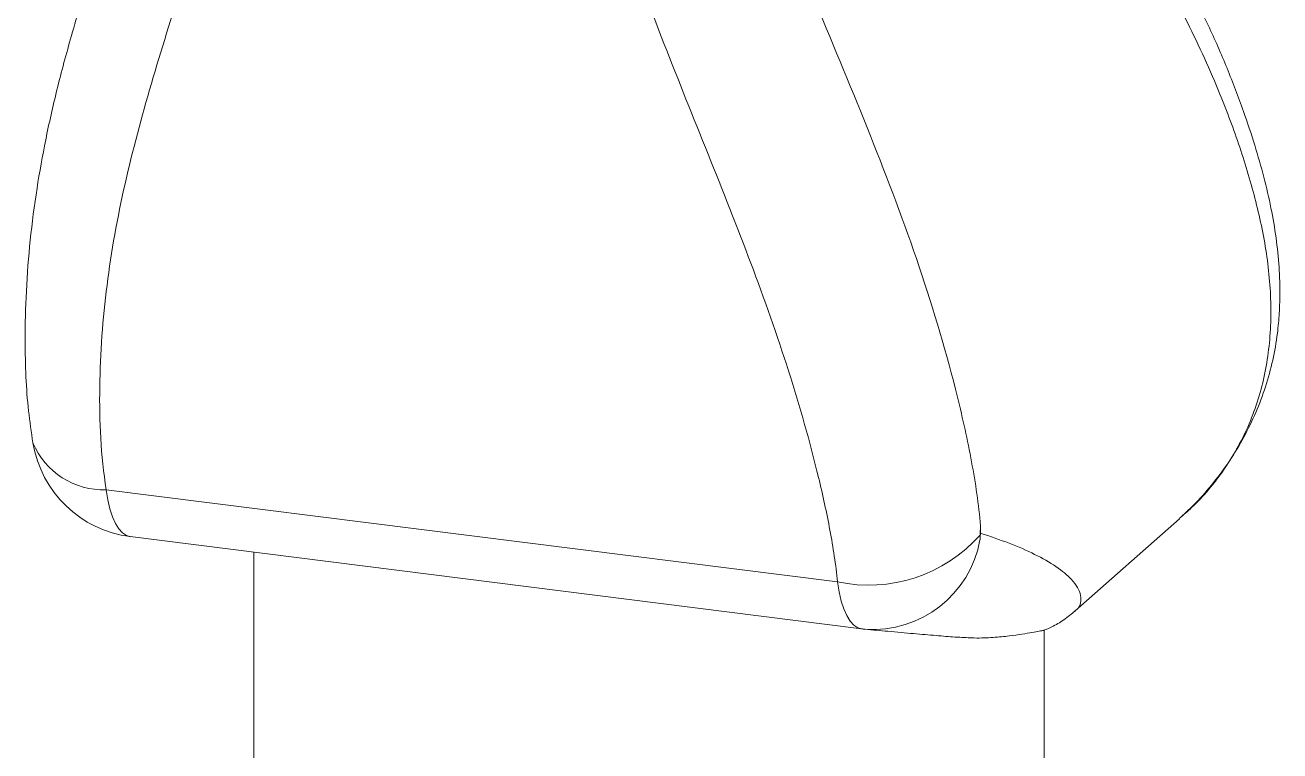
# Paper-space layout '_Dimetric' of a CAD drawing. Header units: millimetres. Extents: x -15 to 40.7, y -19.6 to 56.5.
# Drawn here: x -11.05 to 11.18, y 19 to 31.85 of the extents above; entities that cross this region are included whole.
import ezdxf

# ---------------------------------------------------------------- set-up
doc = ezdxf.new("R2010")
doc.units = ezdxf.units.MM

psp = doc.layouts.new('_Dimetric')

# ---------------------------------------------------------------- linework, layer by layer
at = {"color": 7, "linetype": 'Continuous', "lineweight": 15}
for p, q in [((-9.614, 23.626), (3.341, 21.994)), ((7.554, 21.48), (9.4, 23.108)), ((-9.188, 22.795), (3.766, 21.163)), ((-7, 22.519), (-7, 17.442)), ((7, 17.442), (7, 21.133))]:
    psp.add_line(p, q, dxfattribs=at)
at = {"color": 7, "linetype": 'Continuous', "lineweight": 15, "flags": 128}
for points in [[(-9.614, 23.626), (-9.585, 23.448), (-9.548, 23.288), (-9.503, 23.147), (-9.451, 23.028), (-9.391, 22.932), (-9.326, 22.86), (-9.256, 22.814), (-9.181, 22.794)], [(3.341, 21.994), (3.369, 21.816), (3.406, 21.655), (3.451, 21.515), (3.504, 21.396), (3.563, 21.3), (3.628, 21.228), (3.699, 21.182), (3.773, 21.162)]]:
    psp.add_lwpolyline(points, dxfattribs=at)
at = {"color": 7, "linetype": 'Continuous', "lineweight": 15}
for centre, radius, start, end in [((-8.938, 24.779), 2, 189.2773, 262.8192), ((3.889, 24.589), 2.653, 258.075, 318.2478), ((5.928, 22.766), 0.083, 132.9813, 136.7144), ((5.903, 22.795), 0.0684, 116.1359, 119.9328), ((4.016, 23.147), 2, 262.8192, 264.7014)]:
    psp.add_arc(centre, radius, start, end, dxfattribs=at)
at = {"color": 8, "linetype": 'Continuous', "lineweight": 15}
for centre, radius, start, end in [((-9.668, 24.971), 1.346, 202.4912, 272.3186), ((3.966, 23.081), 1.93, 265.9969, 349.7984)]:
    psp.add_arc(centre, radius, start, end, dxfattribs=at)
at = {"color": 7, "linetype": 'Continuous', "lineweight": 15}
for points, knots in [([(-2.348, 53.341), (-2.612, 53.024), (-2.871, 52.661), (-3.371, 51.826), (-3.612, 51.355), (-3.956, 50.548), (-4.068, 50.264), (-4.279, 49.677), (-4.379, 49.372), (-4.57, 48.741), (-4.661, 48.414), (-4.835, 47.737), (-4.918, 47.386), (-5.152, 46.327), (-5.29, 45.604), (-5.489, 44.5), (-5.553, 44.127), (-5.68, 43.386), (-5.743, 43.018), (-5.932, 41.917), (-6.06, 41.191), (-6.334, 39.753), (-6.479, 39.05), (-6.945, 37.002), (-7.301, 35.708), (-7.87, 33.83), (-8.066, 33.215), (-8.452, 32.005), (-8.64, 31.409), (-8.988, 30.222), (-9.147, 29.631), (-9.415, 28.445), (-9.524, 27.849), (-9.676, 26.648), (-9.72, 26.047), (-9.733, 25.142), (-9.728, 24.84), (-9.693, 24.233), (-9.663, 23.93), (-9.614, 23.626)], [0, 0, 0, 0, 0.0625, 0.0625, 0.125, 0.125, 0.15625, 0.15625, 0.1875, 0.1875, 0.21875, 0.21875, 0.25, 0.25, 0.3125, 0.3125, 0.34375, 0.34375, 0.375, 0.375, 0.4375, 0.4375, 0.5, 0.5, 0.625, 0.625, 0.6875, 0.6875, 0.75, 0.75, 0.8125, 0.8125, 0.875, 0.875, 0.9375, 0.9375, 0.96875, 0.96875, 1, 1, 1, 1]), ([(3.341, 21.994), (3.312, 22.295), (3.265, 22.601), (3.149, 23.218), (3.081, 23.528), (2.855, 24.463), (2.676, 25.094), (2.07, 26.995), (1.571, 28.269), (0.529, 30.86), (-0.012, 32.181), (-0.927, 34.888), (-1.31, 36.273), (-1.682, 38.43), (-1.774, 39.166), (-1.88, 40.652), (-1.895, 41.398), (-1.85, 42.885), (-1.789, 43.629), (-1.643, 44.743), (-1.585, 45.114), (-1.454, 45.84), (-1.38, 46.197), (-1.219, 46.899), (-1.131, 47.244), (-0.941, 47.922), (-0.839, 48.253), (-0.524, 49.202), (-0.297, 49.783), (0.062, 50.582), (0.185, 50.837), (0.436, 51.319), (0.563, 51.544), (0.945, 52.177), (1.204, 52.542), (1.468, 52.86)], [0, 0, 0, 0, 0.03125, 0.03125, 0.0625, 0.0625, 0.125, 0.125, 0.25, 0.25, 0.375, 0.375, 0.5, 0.5, 0.5625, 0.5625, 0.625, 0.625, 0.6875, 0.6875, 0.71875, 0.71875, 0.75, 0.75, 0.78125, 0.78125, 0.8125, 0.8125, 0.875, 0.875, 0.90625, 0.90625, 0.9375, 0.9375, 1, 1, 1, 1]), ([(9.422, 23.138), (9.51, 23.22), (9.718, 23.412), (10.008, 23.748), (10.296, 24.139), (10.546, 24.555), (10.758, 24.992), (10.93, 25.447), (11.058, 25.916), (11.135, 26.353), (11.169, 26.739), (11.182, 27.125), (11.169, 27.573), (11.115, 28.093), (11.024, 28.625), (10.896, 29.172), (10.731, 29.743), (10.519, 30.382), (10.246, 31.096), (9.909, 31.861), (9.525, 32.632), (9.092, 33.41), (8.61, 34.195), (8.08, 34.987), (7.522, 35.754), (6.952, 36.489), (6.367, 37.213), (5.751, 37.967), (5.225, 38.623), (4.799, 39.18), (4.529, 39.56), (4.332, 39.885), (4.197, 40.153), (4.093, 40.399), (4.013, 40.628), (3.953, 40.862), (3.907, 41.092), (3.871, 41.348), (3.848, 41.62), (3.84, 41.894), (3.846, 42.157), (3.866, 42.384), (3.886, 42.533), (3.9, 42.6), (3.903, 42.614)], [0, 0, 0, 0, 0.014044, 0.033129, 0.052348, 0.071709, 0.091202, 0.110804, 0.130472, 0.150136, 0.164692, 0.177352, 0.198983, 0.22104, 0.244107, 0.268505, 0.294608, 0.32314, 0.359945, 0.397712, 0.436891, 0.477646, 0.520138, 0.56449, 0.61081, 0.654227, 0.699472, 0.749025, 0.802362, 0.831196, 0.859994, 0.88161, 0.896617, 0.909028, 0.921764, 0.93029, 0.939451, 0.949202, 0.959359, 0.969674, 0.979806, 0.989517, 0.997744, 1, 1, 1, 1]), ([(-9.517, 33.914), (-9.646, 33.527), (-9.897, 32.778), (-10.222, 31.712), (-10.486, 30.735), (-10.69, 29.833), (-10.85, 28.945), (-10.966, 28.052), (-11.036, 27.149), (-11.056, 26.346), (-11.041, 25.638), (-10.999, 25.035), (-10.941, 24.644), (-10.913, 24.456)], [0, 0, 0, 0, 0.126135, 0.244335, 0.348181, 0.442611, 0.533575, 0.630287, 0.724671, 0.816372, 0.882206, 0.943338, 1, 1, 1, 1]), ([(2.96, 32.24), (3.285, 31.451), (3.613, 30.67), (4.234, 29.117), (4.527, 28.344), (5.048, 26.8), (5.277, 26.027), (5.561, 24.882), (5.646, 24.501), (5.787, 23.741), (5.844, 23.361), (5.876, 22.986)], [0, 0, 0, 0, 0.25, 0.25, 0.5, 0.5, 0.75, 0.75, 0.875, 0.875, 1, 1, 1, 1]), ([(5.869, 22.854), (5.871, 22.885), (5.872, 22.916), (5.874, 22.948), (5.875, 22.96), (5.875, 22.973), (5.876, 22.986)], [0, 0, 0, 0, 0.0000972574, 0.0000972574, 0.0000972574, 0.0001376591, 0.0001376591, 0.0001376591, 0.0001376591]), ([(5.876, 22.986), (5.875, 22.966), (5.875, 22.922), (5.873, 22.879), (5.873, 22.856)], [0.795444925, 0.795444925, 0.795444925, 0.795444925, 0.796701418, 0.798111819, 0.798111819, 0.798111819, 0.798111819]), ([(5.866, 22.739), (5.868, 22.76), (5.869, 22.782), (5.871, 22.803), (5.871, 22.811), (5.871, 22.819), (5.872, 22.826)], [-0.00006880344, -0.00006880344, -0.00006880344, -0.00006880344, 0, 0, 0, 0.00002485209, 0.00002485209, 0.00002485209, 0.00002485209]), ([(5.868, 22.823), (5.868, 22.816), (5.868, 22.809), (5.868, 22.803), (5.868, 22.781), (5.867, 22.76), (5.866, 22.739)], [0, 0, 0, 0, 0.00002225184, 0.00002225184, 0.00002225184, 0.00009315377, 0.00009315377, 0.00009315377, 0.00009315377]), ([(5.868, 22.823), (5.868, 22.827), (5.868, 22.831), (5.868, 22.835), (5.868, 22.84), (5.868, 22.846), (5.869, 22.851), (5.869, 22.852), (5.869, 22.853), (5.869, 22.854)], [0, 0, 0, 0, 0.00001351564, 0.00001351564, 0.00001351564, 0.00003071563, 0.00003071563, 0.00003071563, 0.00003391287, 0.00003391287, 0.00003391287, 0.00003391287]), ([(6.997, 21.136), (7.044, 21.155), (7.164, 21.206), (7.356, 21.319), (7.488, 21.427), (7.555, 21.481)], [0, 0, 0, 0, 0.239333, 0.611673, 1, 1, 1, 1]), ([(3.829, 21.156), (3.965, 21.143), (4.268, 21.115), (4.689, 21.077), (5.081, 21.044), (5.341, 21.022), (5.454, 21.014), (5.472, 21.013)], [0, 0, 0, 0, 0.215479, 0.478125, 0.727284, 0.956866, 1, 1, 1, 1]), ([(6.995, 21.133), (6.994, 21.134), (6.992, 21.136), (6.923, 21.124), (6.798, 21.101), (6.618, 21.069), (6.389, 21.035), (6.104, 21.008), (5.8, 20.994), (5.572, 21.01), (5.472, 21.017)], [0, 0, 0, 0, 0.09752, 0.235055, 0.372584, 0.501893, 0.631203, 0.764363, 0.897518, 1, 1, 1, 1])]:
    psp.add_open_spline(points, degree=3, knots=knots, dxfattribs=at)
at = {"color": 8, "linetype": 'Continuous', "lineweight": 15}
for points, knots in [([(9.395, 23.114), (9.469, 23.178), (9.769, 23.434), (10.204, 23.966), (10.571, 24.609), (10.785, 25.176), (10.95, 25.792), (11.021, 26.407), (11.019, 27.198), (10.927, 28.003), (10.699, 28.977), (10.394, 29.931), (9.98, 30.992), (9.433, 32.141), (8.736, 33.355), (7.967, 34.51), (7.175, 35.568), (6.389, 36.538), (5.683, 37.377), (5.143, 38.038), (4.763, 38.548), (4.487, 38.959), (4.227, 39.417), (4.009, 39.905), (3.841, 40.421), (3.728, 40.939), (3.663, 41.488), (3.649, 42.024), (3.681, 42.539), (3.751, 43.012), (3.856, 43.449), (3.97, 43.784), (4.05, 43.962), (4.079, 44.026)], [0, 0, 0, 0, 0.01147, 0.046124, 0.081726, 0.101102, 0.120623, 0.160553, 0.178044, 0.220092, 0.262571, 0.305817, 0.349191, 0.409856, 0.470757, 0.532226, 0.593849, 0.650104, 0.706415, 0.751569, 0.774185, 0.796853, 0.819538, 0.842603, 0.861039, 0.880055, 0.89855, 0.917768, 0.935229, 0.953227, 0.971178, 0.989569, 1, 1, 1, 1]), ([(5.873, 22.856), (6.047, 22.798), (6.395, 22.681), (6.847, 22.484), (7.227, 22.268), (7.47, 22.065), (7.602, 21.891), (7.659, 21.75), (7.653, 21.621), (7.619, 21.53), (7.562, 21.493), (7.55, 21.485)], [0, 0, 0, 0, 0.149154, 0.298498, 0.44872, 0.599442, 0.692389, 0.785561, 0.879509, 0.973763, 1, 1, 1, 1])]:
    psp.add_open_spline(points, degree=3, knots=knots, dxfattribs=at)
at = {"color": 7, "linetype": 'Continuous', "lineweight": 15}
psp.add_open_spline([(5.872, 22.826), (5.872, 22.836), (5.873, 22.846), (5.873, 22.856)], degree=3, dxfattribs=at)

doc.saveas('drawing.dxf')
